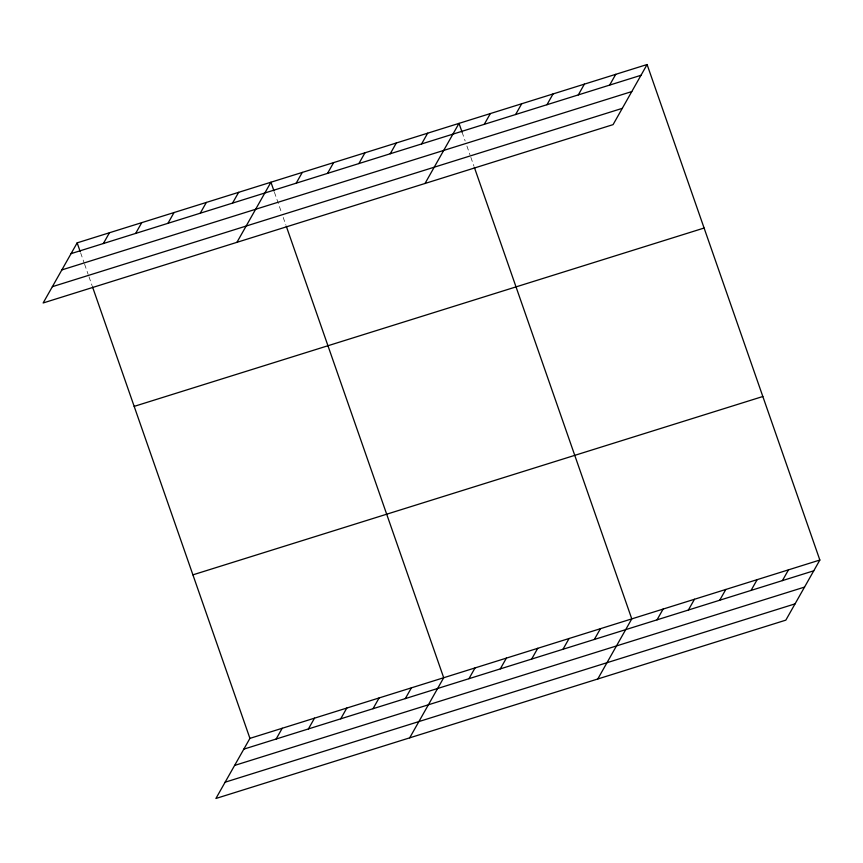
<?xml version="1.0" encoding="UTF-8"?>
<svg xmlns="http://www.w3.org/2000/svg" width="863" height="863" viewBox="0 0 863 863"><rect width="100%" height="100%" fill="white"/><g stroke="black" fill="none" stroke-linecap="round" stroke-linejoin="round"><path stroke-width="0.65" stroke-dasharray="4.32 3.24" d="M462.083 132.179L465.157 140.982M466.905 146.009L469.979 154.811M470.853 157.336L473.927 166.138M274.445 192.287L281.457 212.406M283.215 217.444L285.847 224.984M80.669 252.924L84.175 262.978M84.617 264.24L88.123 274.305M88.997 276.818L92.071 285.621"/><path stroke-width="1.29" d="M647.088 64.52L77.163 242.859L43.15 302.967L613.075 124.628L647.088 64.52L819.85 560.033L785.837 620.141L215.912 798.48L249.925 738.372L819.85 560.033M103.366 243.528L109.461 232.751M135.653 233.42L141.748 222.643M167.951 223.312L174.046 212.535M200.248 213.204L206.343 202.438M232.546 203.096L238.641 192.33M236.926 242.341L270.939 182.222L274.002 191.025M296.192 183.183L302.287 172.417M327.53 173.377L333.625 162.6M358.879 163.571L364.973 152.794M390.227 153.765L396.322 142.988M421.576 143.948L427.67 133.182M425.006 183.485L459.008 123.366L462.083 132.179M484.262 124.337L490.357 113.56M515.61 114.531L521.705 103.754M546.959 104.714L553.054 93.948M578.296 94.908L584.391 84.132M609.645 85.103L615.74 74.326M276.128 739.03L282.223 728.264M308.415 728.933L314.51 718.156M340.712 718.825L346.807 708.048M373.01 708.717L379.105 697.94M405.308 698.609L411.403 687.843M409.688 737.843L443.701 677.735L286.289 226.246M468.943 678.696L475.049 667.919M500.292 668.89L506.387 658.113M531.64 659.084L537.735 648.307M562.989 649.267L569.084 638.501M594.337 639.461L600.432 628.685M597.768 678.998L631.77 618.879L474.359 167.39M657.023 619.85L663.118 609.073M688.372 610.033L694.467 599.267M719.72 600.227L725.815 589.451M751.058 590.421L757.153 579.645M782.407 580.605L788.502 569.839M71.068 253.636L640.993 75.286M61.856 269.914L631.781 91.575M52.363 286.689L622.288 108.35M134.175 406.376L704.1 228.037M192.913 574.844L762.838 396.505M243.83 749.138L813.755 570.799M234.617 765.427L804.543 587.088M225.124 782.202L795.05 603.863M77.163 242.859L80.227 251.662M92.514 286.883L249.925 738.372"/></g></svg>
